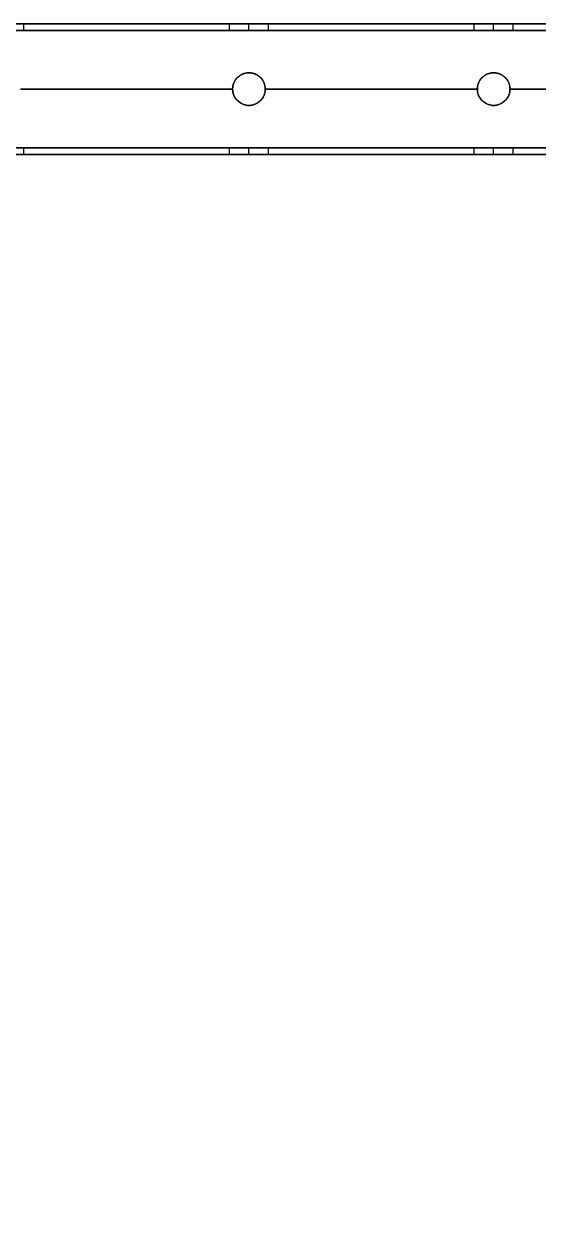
# Model space of a CAD drawing. Header units: millimetres. Extents: x -5956 to -4640, y -5088 to -3772.
# Drawn here: x -5179.6 to -5022, y -4136.9 to -3771.9 of the extents above; entities that cross this region are included whole.
import ezdxf

# ---------------------------------------------------------------- set-up
doc = ezdxf.new("R2010")
doc.units = ezdxf.units.MM
doc.header["$MEASUREMENT"] = 0
doc.layers.add('staal', color=5, linetype='Continuous', true_color=0x0000ff)

msp = doc.modelspace()

# ---------------------------------------------------------------- linework, layer by layer
at = {"layer": 'staal'}
for p, q in [((-5179.61, -3773.89, -404.81), (-5179.61, -3771.89, -404.81)), ((-5116.61, -3773.89, 1641.01), (-5116.61, -3771.89, 1641.01)), ((-5116.61, -3773.89, -404.81), (-5116.61, -3771.89, -404.81)), ((-5110.61, -3773.89, 1647.01), (-5110.61, -3771.89, 1647.01)), ((-5110.61, -3773.89, 1635.01), (-5110.61, -3771.89, 1635.01)), ((-5110.61, -3773.89, -398.81), (-5110.61, -3771.89, -398.81)), ((-5110.61, -3773.89, -410.81), (-5110.61, -3771.89, -410.81)), ((-5104.61, -3773.89, 1641.01), (-5104.61, -3771.89, 1641.01)), ((-5104.61, -3773.89, -404.81), (-5104.61, -3771.89, -404.81)), ((-5041.61, -3773.89, 1641.01), (-5041.61, -3771.89, 1641.01)), ((-5041.61, -3773.89, -404.81), (-5041.61, -3771.89, -404.81)), ((-5035.61, -3773.89, 1647.01), (-5035.61, -3771.89, 1647.01)), ((-5035.61, -3773.89, 1635.01), (-5035.61, -3771.89, 1635.01)), ((-5035.61, -3773.89, -398.81), (-5035.61, -3771.89, -398.81)), ((-5035.61, -3773.89, -410.81), (-5035.61, -3771.89, -410.81)), ((-5029.61, -3773.89, 1641.01), (-5029.61, -3771.89, 1641.01)), ((-5029.61, -3773.89, -404.81), (-5029.61, -3771.89, -404.81)), ((-5110.61, -3786.89, 1659.01), (-5110.61, -3786.89, 1661.01)), ((-5110.61, -3786.89, 1621.01), (-5110.61, -3786.89, 1623.01)), ((-5110.61, -3786.89, -386.81), (-5110.61, -3786.89, -384.81)), ((-5110.61, -3786.89, -424.81), (-5110.61, -3786.89, -422.81)), ((-5035.61, -3786.89, 1659.01), (-5035.61, -3786.89, 1661.01)), ((-5035.61, -3786.89, 1621.01), (-5035.61, -3786.89, 1623.01)), ((-5035.61, -3786.89, -386.81), (-5035.61, -3786.89, -384.81)), ((-5035.61, -3786.89, -424.81), (-5035.61, -3786.89, -422.81)), ((-5115.61, -3791.89, 1659.01), (-5115.61, -3791.89, 1661.01)), ((-5115.61, -3791.89, 1621.01), (-5115.61, -3791.89, 1623.01)), ((-5115.61, -3791.89, -386.81), (-5115.61, -3791.89, -384.81)), ((-5115.61, -3791.89, -424.81), (-5115.61, -3791.89, -422.81)), ((-5105.61, -3791.89, 1659.01), (-5105.61, -3791.89, 1661.01)), ((-5105.61, -3791.89, 1621.01), (-5105.61, -3791.89, 1623.01)), ((-5105.61, -3791.89, -386.81), (-5105.61, -3791.89, -384.81)), ((-5105.61, -3791.89, -424.81), (-5105.61, -3791.89, -422.81)), ((-5040.61, -3791.89, 1659.01), (-5040.61, -3791.89, 1661.01)), ((-5040.61, -3791.89, 1621.01), (-5040.61, -3791.89, 1623.01)), ((-5040.61, -3791.89, -386.81), (-5040.61, -3791.89, -384.81)), ((-5040.61, -3791.89, -424.81), (-5040.61, -3791.89, -422.81)), ((-5030.61, -3791.89, 1659.01), (-5030.61, -3791.89, 1661.01)), ((-5030.61, -3791.89, 1621.01), (-5030.61, -3791.89, 1623.01)), ((-5030.61, -3791.89, -386.81), (-5030.61, -3791.89, -384.81)), ((-5030.61, -3791.89, -424.81), (-5030.61, -3791.89, -422.81)), ((-5110.61, -3796.89, 1621.01), (-5110.61, -3796.89, 1623.01)), ((-5110.61, -3796.89, 1659.01), (-5110.61, -3796.89, 1661.01)), ((-5110.61, -3796.89, -424.81), (-5110.61, -3796.89, -422.81)), ((-5110.61, -3796.89, -386.81), (-5110.61, -3796.89, -384.81)), ((-5035.61, -3796.89, 1621.01), (-5035.61, -3796.89, 1623.01)), ((-5035.61, -3796.89, 1659.01), (-5035.61, -3796.89, 1661.01)), ((-5035.61, -3796.89, -424.81), (-5035.61, -3796.89, -422.81)), ((-5035.61, -3796.89, -386.81), (-5035.61, -3796.89, -384.81)), ((-5179.61, -3811.89, -404.81), (-5179.61, -3809.89, -404.81)), ((-5116.61, -3811.89, 1641.01), (-5116.61, -3809.89, 1641.01)), ((-5116.61, -3811.89, -404.81), (-5116.61, -3809.89, -404.81)), ((-5110.61, -3811.89, 1647.01), (-5110.61, -3809.89, 1647.01)), ((-5110.61, -3811.89, 1635.01), (-5110.61, -3809.89, 1635.01)), ((-5110.61, -3811.89, -398.81), (-5110.61, -3809.89, -398.81)), ((-5110.61, -3811.89, -410.81), (-5110.61, -3809.89, -410.81)), ((-5104.61, -3811.89, 1641.01), (-5104.61, -3809.89, 1641.01)), ((-5104.61, -3811.89, -404.81), (-5104.61, -3809.89, -404.81)), ((-5041.61, -3811.89, 1641.01), (-5041.61, -3809.89, 1641.01)), ((-5041.61, -3811.89, -404.81), (-5041.61, -3809.89, -404.81)), ((-5035.61, -3811.89, 1647.01), (-5035.61, -3809.89, 1647.01)), ((-5035.61, -3811.89, 1635.01), (-5035.61, -3809.89, 1635.01)), ((-5035.61, -3811.89, -398.81), (-5035.61, -3809.89, -398.81)), ((-5035.61, -3811.89, -410.81), (-5035.61, -3809.89, -410.81)), ((-5029.61, -3811.89, 1641.01), (-5029.61, -3809.89, 1641.01)), ((-5029.61, -3811.89, -404.81), (-5029.61, -3809.89, -404.81))]:
    msp.add_line(p, q, dxfattribs=at)
for points in [[(-4640.11, -5087.89), (-5956.11, -5087.89), (-5956.11, -3771.89), (-4640.11, -3771.89)], [(-4680.11, -5047.89), (-5916.11, -5047.89), (-5916.11, -3811.89), (-4680.11, -3811.89)]]:
    msp.add_lwpolyline(points, close=True, dxfattribs=at)
for centre in [(-5110.61, -3791.89, 1621.01), (-5110.61, -3791.89, 1660.01), (-5110.61, -3791.89, 1622.01), (-5110.61, -3791.89, -424.81), (-5110.61, -3791.89, -385.81), (-5110.61, -3791.89, -423.81), (-5035.61, -3791.89, 1621.01), (-5035.61, -3791.89, 1660.01), (-5035.61, -3791.89, 1622.01), (-5035.61, -3791.89, -424.81), (-5035.61, -3791.89, -385.81), (-5035.61, -3791.89, -423.81)]:
    msp.add_circle(centre, 5, dxfattribs=at)
for points in [[(-4640.11, -3771.89, 1621.01), (-5298.11, -3771.89, 1621.01), (-5956.11, -3771.89, 1621.01)], [(-4640.11, -3771.89, 1661.01), (-5298.11, -3771.89, 1661.01), (-5956.11, -3771.89, 1661.01)], [(-5956.11, -3771.89, -424.81), (-5298.11, -3771.89, -424.81), (-4640.11, -3771.89, -424.81)], [(-5956.11, -3771.89, -384.81), (-5298.11, -3771.89, -384.81), (-4640.11, -3771.89, -384.81)], [(-4642.11, -3773.89, 1659.01), (-5298.11, -3773.89, 1659.01), (-5954.11, -3773.89, 1659.01)], [(-4642.11, -3773.89, 1623.01), (-5298.11, -3773.89, 1623.01), (-5954.11, -3773.89, 1623.01)], [(-5954.11, -3773.89, -386.81), (-5298.11, -3773.89, -386.81), (-4642.11, -3773.89, -386.81)], [(-5954.11, -3773.89, -422.81), (-5298.11, -3773.89, -422.81), (-4642.11, -3773.89, -422.81)], [(-5116.61, -3771.89, 1641.01), (-5148.11, -3771.89, 1641.01), (-5179.61, -3771.89, 1641.01)], [(-5179.61, -3771.89, -404.81), (-5148.11, -3771.89, -404.81), (-5116.61, -3771.89, -404.81)], [(-5116.61, -3773.89, 1641.01), (-5148.11, -3773.89, 1641.01), (-5179.61, -3773.89, 1641.01)], [(-5179.61, -3773.89, -404.81), (-5148.11, -3773.89, -404.81), (-5116.61, -3773.89, -404.81)], [(-5041.61, -3771.89, 1641.01), (-5073.11, -3771.89, 1641.01), (-5104.61, -3771.89, 1641.01)], [(-5104.61, -3771.89, -404.81), (-5073.11, -3771.89, -404.81), (-5041.61, -3771.89, -404.81)], [(-5041.61, -3773.89, 1641.01), (-5073.11, -3773.89, 1641.01), (-5104.61, -3773.89, 1641.01)], [(-5104.61, -3773.89, -404.81), (-5073.11, -3773.89, -404.81), (-5041.61, -3773.89, -404.81)], [(-4966.61, -3771.89, 1641.01), (-4998.11, -3771.89, 1641.01), (-5029.61, -3771.89, 1641.01)], [(-5029.61, -3771.89, -404.81), (-4998.11, -3771.89, -404.81), (-4966.61, -3771.89, -404.81)], [(-4966.61, -3773.89, 1641.01), (-4998.11, -3773.89, 1641.01), (-5029.61, -3773.89, 1641.01)], [(-5029.61, -3773.89, -404.81), (-4998.11, -3773.89, -404.81), (-4966.61, -3773.89, -404.81)], [(-5115.61, -3791.89, 1661.01), (-5148.11, -3791.89, 1661.01), (-5180.61, -3791.89, 1661.01)], [(-5115.61, -3791.89, 1659.01), (-5148.11, -3791.89, 1659.01), (-5180.61, -3791.89, 1659.01)], [(-5115.61, -3791.89, 1623.01), (-5148.11, -3791.89, 1623.01), (-5180.61, -3791.89, 1623.01)], [(-5115.61, -3791.89, 1621.01), (-5148.11, -3791.89, 1621.01), (-5180.61, -3791.89, 1621.01)], [(-5180.61, -3791.89, -384.81), (-5148.11, -3791.89, -384.81), (-5115.61, -3791.89, -384.81)], [(-5180.61, -3791.89, -386.81), (-5148.11, -3791.89, -386.81), (-5115.61, -3791.89, -386.81)], [(-5180.61, -3791.89, -422.81), (-5148.11, -3791.89, -422.81), (-5115.61, -3791.89, -422.81)], [(-5180.61, -3791.89, -424.81), (-5148.11, -3791.89, -424.81), (-5115.61, -3791.89, -424.81)], [(-5040.61, -3791.89, 1661.01), (-5073.11, -3791.89, 1661.01), (-5105.61, -3791.89, 1661.01)], [(-5040.61, -3791.89, 1659.01), (-5073.11, -3791.89, 1659.01), (-5105.61, -3791.89, 1659.01)], [(-5040.61, -3791.89, 1623.01), (-5073.11, -3791.89, 1623.01), (-5105.61, -3791.89, 1623.01)], [(-5040.61, -3791.89, 1621.01), (-5073.11, -3791.89, 1621.01), (-5105.61, -3791.89, 1621.01)], [(-5105.61, -3791.89, -384.81), (-5073.11, -3791.89, -384.81), (-5040.61, -3791.89, -384.81)], [(-5105.61, -3791.89, -386.81), (-5073.11, -3791.89, -386.81), (-5040.61, -3791.89, -386.81)], [(-5105.61, -3791.89, -422.81), (-5073.11, -3791.89, -422.81), (-5040.61, -3791.89, -422.81)], [(-5105.61, -3791.89, -424.81), (-5073.11, -3791.89, -424.81), (-5040.61, -3791.89, -424.81)], [(-4965.61, -3791.89, 1661.01), (-4998.11, -3791.89, 1661.01), (-5030.61, -3791.89, 1661.01)], [(-4965.61, -3791.89, 1659.01), (-4998.11, -3791.89, 1659.01), (-5030.61, -3791.89, 1659.01)], [(-4965.61, -3791.89, 1623.01), (-4998.11, -3791.89, 1623.01), (-5030.61, -3791.89, 1623.01)], [(-4965.61, -3791.89, 1621.01), (-4998.11, -3791.89, 1621.01), (-5030.61, -3791.89, 1621.01)], [(-5030.61, -3791.89, -384.81), (-4998.11, -3791.89, -384.81), (-4965.61, -3791.89, -384.81)], [(-5030.61, -3791.89, -386.81), (-4998.11, -3791.89, -386.81), (-4965.61, -3791.89, -386.81)], [(-5030.61, -3791.89, -422.81), (-4998.11, -3791.89, -422.81), (-4965.61, -3791.89, -422.81)], [(-5030.61, -3791.89, -424.81), (-4998.11, -3791.89, -424.81), (-4965.61, -3791.89, -424.81)], [(-4678.11, -3809.89, 1659.01), (-5298.11, -3809.89, 1659.01), (-5918.11, -3809.89, 1659.01)], [(-4678.11, -3809.89, 1623.01), (-5298.11, -3809.89, 1623.01), (-5918.11, -3809.89, 1623.01)], [(-5918.11, -3809.89, -386.81), (-5298.11, -3809.89, -386.81), (-4678.11, -3809.89, -386.81)], [(-5918.11, -3809.89, -422.81), (-5298.11, -3809.89, -422.81), (-4678.11, -3809.89, -422.81)], [(-5116.61, -3809.89, 1641.01), (-5148.11, -3809.89, 1641.01), (-5179.61, -3809.89, 1641.01)], [(-5179.61, -3809.89, -404.81), (-5148.11, -3809.89, -404.81), (-5116.61, -3809.89, -404.81)], [(-5041.61, -3809.89, 1641.01), (-5073.11, -3809.89, 1641.01), (-5104.61, -3809.89, 1641.01)], [(-5104.61, -3809.89, -404.81), (-5073.11, -3809.89, -404.81), (-5041.61, -3809.89, -404.81)], [(-4966.61, -3809.89, 1641.01), (-4998.11, -3809.89, 1641.01), (-5029.61, -3809.89, 1641.01)], [(-5029.61, -3809.89, -404.81), (-4998.11, -3809.89, -404.81), (-4966.61, -3809.89, -404.81)], [(-4680.11, -3811.89, 1621.01), (-5298.11, -3811.89, 1621.01), (-5916.11, -3811.89, 1621.01)], [(-4680.11, -3811.89, 1661.01), (-5298.11, -3811.89, 1661.01), (-5916.11, -3811.89, 1661.01)], [(-5916.11, -3811.89, -424.81), (-5298.11, -3811.89, -424.81), (-4680.11, -3811.89, -424.81)], [(-5916.11, -3811.89, -384.81), (-5298.11, -3811.89, -384.81), (-4680.11, -3811.89, -384.81)], [(-5116.61, -3811.89, 1641.01), (-5148.11, -3811.89, 1641.01), (-5179.61, -3811.89, 1641.01)], [(-5179.61, -3811.89, -404.81), (-5148.11, -3811.89, -404.81), (-5116.61, -3811.89, -404.81)], [(-5041.61, -3811.89, 1641.01), (-5073.11, -3811.89, 1641.01), (-5104.61, -3811.89, 1641.01)], [(-5104.61, -3811.89, -404.81), (-5073.11, -3811.89, -404.81), (-5041.61, -3811.89, -404.81)], [(-4966.61, -3811.89, 1641.01), (-4998.11, -3811.89, 1641.01), (-5029.61, -3811.89, 1641.01)], [(-5029.61, -3811.89, -404.81), (-4998.11, -3811.89, -404.81), (-4966.61, -3811.89, -404.81)]]:
    msp.add_open_spline(points, degree=2, dxfattribs=at)
for points, weights, knots in [([(-5185.61, -3771.89, -398.81), (-5179.61, -3771.89, -398.81), (-5179.61, -3771.89, -404.81), (-5179.61, -3771.89, -410.81), (-5185.61, -3771.89, -410.81), (-5191.61, -3771.89, -410.81), (-5191.61, -3771.89, -404.81), (-5191.61, -3771.89, -398.81), (-5185.61, -3771.89, -398.81)], [1, 0.707106781187, 1, 0.707106781187, 1, 0.707106781187, 1, 0.707106781187, 1], [-31.415927, -31.415927, -31.415927, -23.561945, -23.561945, -15.707963, -15.707963, -7.853982, -7.853982, 0, 0, 0]), ([(-5185.61, -3773.89, -398.81), (-5191.61, -3773.89, -398.81), (-5191.61, -3773.89, -404.81), (-5191.61, -3773.89, -410.81), (-5185.61, -3773.89, -410.81), (-5179.61, -3773.89, -410.81), (-5179.61, -3773.89, -404.81), (-5179.61, -3773.89, -398.81), (-5185.61, -3773.89, -398.81)], [1, 0.707106781187, 1, 0.707106781187, 1, 0.707106781187, 1, 0.707106781187, 1], [0, 0, 0, 7.853982, 7.853982, 15.707963, 15.707963, 23.561945, 23.561945, 31.415927, 31.415927, 31.415927]), ([(-5110.61, -3771.89, 1647.01), (-5116.61, -3771.89, 1647.01), (-5116.61, -3771.89, 1641.01), (-5116.61, -3771.89, 1635.01), (-5110.61, -3771.89, 1635.01), (-5104.61, -3771.89, 1635.01), (-5104.61, -3771.89, 1641.01), (-5104.61, -3771.89, 1647.01), (-5110.61, -3771.89, 1647.01)], [1, 0.707106781187, 1, 0.707106781187, 1, 0.707106781187, 1, 0.707106781187, 1], [-31.415927, -31.415927, -31.415927, -23.561945, -23.561945, -15.707963, -15.707963, -7.853982, -7.853982, 0, 0, 0]), ([(-5110.61, -3771.89, -398.81), (-5104.61, -3771.89, -398.81), (-5104.61, -3771.89, -404.81), (-5104.61, -3771.89, -410.81), (-5110.61, -3771.89, -410.81), (-5116.61, -3771.89, -410.81), (-5116.61, -3771.89, -404.81), (-5116.61, -3771.89, -398.81), (-5110.61, -3771.89, -398.81)], [1, 0.707106781187, 1, 0.707106781187, 1, 0.707106781187, 1, 0.707106781187, 1], [-31.415927, -31.415927, -31.415927, -23.561945, -23.561945, -15.707963, -15.707963, -7.853982, -7.853982, 0, 0, 0]), ([(-5110.61, -3773.89, 1647.01), (-5104.61, -3773.89, 1647.01), (-5104.61, -3773.89, 1641.01), (-5104.61, -3773.89, 1635.01), (-5110.61, -3773.89, 1635.01), (-5116.61, -3773.89, 1635.01), (-5116.61, -3773.89, 1641.01), (-5116.61, -3773.89, 1647.01), (-5110.61, -3773.89, 1647.01)], [1, 0.707106781187, 1, 0.707106781187, 1, 0.707106781187, 1, 0.707106781187, 1], [0, 0, 0, 7.853982, 7.853982, 15.707963, 15.707963, 23.561945, 23.561945, 31.415927, 31.415927, 31.415927]), ([(-5110.61, -3773.89, -398.81), (-5116.61, -3773.89, -398.81), (-5116.61, -3773.89, -404.81), (-5116.61, -3773.89, -410.81), (-5110.61, -3773.89, -410.81), (-5104.61, -3773.89, -410.81), (-5104.61, -3773.89, -404.81), (-5104.61, -3773.89, -398.81), (-5110.61, -3773.89, -398.81)], [1, 0.707106781187, 1, 0.707106781187, 1, 0.707106781187, 1, 0.707106781187, 1], [0, 0, 0, 7.853982, 7.853982, 15.707963, 15.707963, 23.561945, 23.561945, 31.415927, 31.415927, 31.415927]), ([(-5035.61, -3771.89, 1647.01), (-5041.61, -3771.89, 1647.01), (-5041.61, -3771.89, 1641.01), (-5041.61, -3771.89, 1635.01), (-5035.61, -3771.89, 1635.01), (-5029.61, -3771.89, 1635.01), (-5029.61, -3771.89, 1641.01), (-5029.61, -3771.89, 1647.01), (-5035.61, -3771.89, 1647.01)], [1, 0.707106781187, 1, 0.707106781187, 1, 0.707106781187, 1, 0.707106781187, 1], [-31.415927, -31.415927, -31.415927, -23.561945, -23.561945, -15.707963, -15.707963, -7.853982, -7.853982, 0, 0, 0]), ([(-5035.61, -3771.89, -398.81), (-5029.61, -3771.89, -398.81), (-5029.61, -3771.89, -404.81), (-5029.61, -3771.89, -410.81), (-5035.61, -3771.89, -410.81), (-5041.61, -3771.89, -410.81), (-5041.61, -3771.89, -404.81), (-5041.61, -3771.89, -398.81), (-5035.61, -3771.89, -398.81)], [1, 0.707106781187, 1, 0.707106781187, 1, 0.707106781187, 1, 0.707106781187, 1], [-31.415927, -31.415927, -31.415927, -23.561945, -23.561945, -15.707963, -15.707963, -7.853982, -7.853982, 0, 0, 0]), ([(-5035.61, -3773.89, 1647.01), (-5029.61, -3773.89, 1647.01), (-5029.61, -3773.89, 1641.01), (-5029.61, -3773.89, 1635.01), (-5035.61, -3773.89, 1635.01), (-5041.61, -3773.89, 1635.01), (-5041.61, -3773.89, 1641.01), (-5041.61, -3773.89, 1647.01), (-5035.61, -3773.89, 1647.01)], [0.999999860338, 0.707106851018, 1, 0.707106781187, 1, 0.707106781187, 1, 0.707106851018, 0.999999860338], [0, 0, 0, 7.853981, 7.853981, 15.707963, 15.707963, 23.561946, 23.561946, 31.415927, 31.415927, 31.415927]), ([(-5035.61, -3773.89, -398.81), (-5041.61, -3773.89, -398.81), (-5041.61, -3773.89, -404.81), (-5041.61, -3773.89, -410.81), (-5035.61, -3773.89, -410.81), (-5029.61, -3773.89, -410.81), (-5029.61, -3773.89, -404.81), (-5029.61, -3773.89, -398.81), (-5035.61, -3773.89, -398.81)], [0.999999860338, 0.707106851018, 1, 0.707106781187, 1, 0.707106781187, 1, 0.707106851018, 0.999999860338], [0, 0, 0, 7.853981, 7.853981, 15.707963, 15.707963, 23.561946, 23.561946, 31.415927, 31.415927, 31.415927]), ([(-5110.61, -3796.89, 1661.01), (-5115.61, -3796.89, 1661.01), (-5115.61, -3791.89, 1661.01), (-5115.61, -3786.89, 1661.01), (-5110.61, -3786.89, 1661.01), (-5105.61, -3786.89, 1661.01), (-5105.61, -3791.89, 1661.01), (-5105.61, -3796.89, 1661.01), (-5110.61, -3796.89, 1661.01)], [1, 0.707106781187, 1, 0.707106781187, 1, 0.707106781187, 1, 0.707106781187, 1], [-31.415927, -31.415927, -31.415927, -23.561945, -23.561945, -15.707963, -15.707963, -7.853982, -7.853982, 0, 0, 0]), ([(-5110.61, -3796.89, 1659.01), (-5105.61, -3796.89, 1659.01), (-5105.61, -3791.89, 1659.01), (-5105.61, -3786.89, 1659.01), (-5110.61, -3786.89, 1659.01), (-5115.61, -3786.89, 1659.01), (-5115.61, -3791.89, 1659.01), (-5115.61, -3796.89, 1659.01), (-5110.61, -3796.89, 1659.01)], [1, 0.707106781187, 1, 0.707106781187, 1, 0.707106781187, 1, 0.707106781187, 1], [0, 0, 0, 7.853982, 7.853982, 15.707963, 15.707963, 23.561945, 23.561945, 31.415927, 31.415927, 31.415927]), ([(-5110.61, -3796.89, 1623.01), (-5115.61, -3796.89, 1623.01), (-5115.61, -3791.89, 1623.01), (-5115.61, -3786.89, 1623.01), (-5110.61, -3786.89, 1623.01), (-5105.61, -3786.89, 1623.01), (-5105.61, -3791.89, 1623.01), (-5105.61, -3796.89, 1623.01), (-5110.61, -3796.89, 1623.01)], [1, 0.707106781187, 1, 0.707106781187, 1, 0.707106781187, 1, 0.707106781187, 1], [-31.415927, -31.415927, -31.415927, -23.561945, -23.561945, -15.707963, -15.707963, -7.853982, -7.853982, 0, 0, 0]), ([(-5110.61, -3796.89, -384.81), (-5105.61, -3796.89, -384.81), (-5105.61, -3791.89, -384.81), (-5105.61, -3786.89, -384.81), (-5110.61, -3786.89, -384.81), (-5115.61, -3786.89, -384.81), (-5115.61, -3791.89, -384.81), (-5115.61, -3796.89, -384.81), (-5110.61, -3796.89, -384.81)], [1, 0.707106781187, 1, 0.707106781187, 1, 0.707106781187, 1, 0.707106781187, 1], [-31.415927, -31.415927, -31.415927, -23.561945, -23.561945, -15.707963, -15.707963, -7.853982, -7.853982, 0, 0, 0]), ([(-5110.61, -3796.89, -386.81), (-5115.61, -3796.89, -386.81), (-5115.61, -3791.89, -386.81), (-5115.61, -3786.89, -386.81), (-5110.61, -3786.89, -386.81), (-5105.61, -3786.89, -386.81), (-5105.61, -3791.89, -386.81), (-5105.61, -3796.89, -386.81), (-5110.61, -3796.89, -386.81)], [1, 0.707106781187, 1, 0.707106781187, 1, 0.707106781187, 1, 0.707106781187, 1], [0, 0, 0, 7.853982, 7.853982, 15.707963, 15.707963, 23.561945, 23.561945, 31.415927, 31.415927, 31.415927]), ([(-5110.61, -3796.89, -422.81), (-5105.61, -3796.89, -422.81), (-5105.61, -3791.89, -422.81), (-5105.61, -3786.89, -422.81), (-5110.61, -3786.89, -422.81), (-5115.61, -3786.89, -422.81), (-5115.61, -3791.89, -422.81), (-5115.61, -3796.89, -422.81), (-5110.61, -3796.89, -422.81)], [1, 0.707106781187, 1, 0.707106781187, 1, 0.707106781187, 1, 0.707106781187, 1], [-31.415927, -31.415927, -31.415927, -23.561945, -23.561945, -15.707963, -15.707963, -7.853982, -7.853982, 0, 0, 0]), ([(-5035.61, -3796.89, 1661.01), (-5040.61, -3796.89, 1661.01), (-5040.61, -3791.89, 1661.01), (-5040.61, -3786.89, 1661.01), (-5035.61, -3786.89, 1661.01), (-5030.61, -3786.89, 1661.01), (-5030.61, -3791.89, 1661.01), (-5030.61, -3796.89, 1661.01), (-5035.61, -3796.89, 1661.01)], [1, 0.707106781187, 1, 0.707106781187, 1, 0.707106781187, 1, 0.707106781187, 1], [-31.415927, -31.415927, -31.415927, -23.561945, -23.561945, -15.707963, -15.707963, -7.853982, -7.853982, 0, 0, 0]), ([(-5035.61, -3796.89, 1659.01), (-5030.61, -3796.89, 1659.01), (-5030.61, -3791.89, 1659.01), (-5030.61, -3786.89, 1659.01), (-5035.61, -3786.89, 1659.01), (-5040.61, -3786.89, 1659.01), (-5040.61, -3791.89, 1659.01), (-5040.61, -3796.89, 1659.01), (-5035.61, -3796.89, 1659.01)], [1, 0.707106781187, 1, 0.707106781187, 1, 0.707106781187, 1, 0.707106781187, 1], [0, 0, 0, 7.853982, 7.853982, 15.707963, 15.707963, 23.561945, 23.561945, 31.415927, 31.415927, 31.415927]), ([(-5035.61, -3796.89, 1623.01), (-5040.61, -3796.89, 1623.01), (-5040.61, -3791.89, 1623.01), (-5040.61, -3786.89, 1623.01), (-5035.61, -3786.89, 1623.01), (-5030.61, -3786.89, 1623.01), (-5030.61, -3791.89, 1623.01), (-5030.61, -3796.89, 1623.01), (-5035.61, -3796.89, 1623.01)], [1, 0.707106781187, 1, 0.707106781187, 1, 0.707106781187, 1, 0.707106781187, 1], [-31.415927, -31.415927, -31.415927, -23.561945, -23.561945, -15.707963, -15.707963, -7.853982, -7.853982, 0, 0, 0]), ([(-5035.61, -3796.89, -384.81), (-5030.61, -3796.89, -384.81), (-5030.61, -3791.89, -384.81), (-5030.61, -3786.89, -384.81), (-5035.61, -3786.89, -384.81), (-5040.61, -3786.89, -384.81), (-5040.61, -3791.89, -384.81), (-5040.61, -3796.89, -384.81), (-5035.61, -3796.89, -384.81)], [1, 0.707106781187, 1, 0.707106781187, 1, 0.707106781187, 1, 0.707106781187, 1], [-31.415927, -31.415927, -31.415927, -23.561945, -23.561945, -15.707963, -15.707963, -7.853982, -7.853982, 0, 0, 0]), ([(-5035.61, -3796.89, -386.81), (-5040.61, -3796.89, -386.81), (-5040.61, -3791.89, -386.81), (-5040.61, -3786.89, -386.81), (-5035.61, -3786.89, -386.81), (-5030.61, -3786.89, -386.81), (-5030.61, -3791.89, -386.81), (-5030.61, -3796.89, -386.81), (-5035.61, -3796.89, -386.81)], [1, 0.707106781187, 1, 0.707106781187, 1, 0.707106781187, 1, 0.707106781187, 1], [0, 0, 0, 7.853982, 7.853982, 15.707963, 15.707963, 23.561945, 23.561945, 31.415927, 31.415927, 31.415927]), ([(-5035.61, -3796.89, -422.81), (-5030.61, -3796.89, -422.81), (-5030.61, -3791.89, -422.81), (-5030.61, -3786.89, -422.81), (-5035.61, -3786.89, -422.81), (-5040.61, -3786.89, -422.81), (-5040.61, -3791.89, -422.81), (-5040.61, -3796.89, -422.81), (-5035.61, -3796.89, -422.81)], [1, 0.707106781187, 1, 0.707106781187, 1, 0.707106781187, 1, 0.707106781187, 1], [-31.415927, -31.415927, -31.415927, -23.561945, -23.561945, -15.707963, -15.707963, -7.853982, -7.853982, 0, 0, 0]), ([(-5185.61, -3809.89, -398.81), (-5179.61, -3809.89, -398.81), (-5179.61, -3809.89, -404.81), (-5179.61, -3809.89, -410.81), (-5185.61, -3809.89, -410.81), (-5191.61, -3809.89, -410.81), (-5191.61, -3809.89, -404.81), (-5191.61, -3809.89, -398.81), (-5185.61, -3809.89, -398.81)], [1, 0.707106781187, 1, 0.707106781187, 1, 0.707106781187, 1, 0.707106781187, 1], [-31.415927, -31.415927, -31.415927, -23.561945, -23.561945, -15.707963, -15.707963, -7.853982, -7.853982, 0, 0, 0]), ([(-5110.61, -3809.89, 1647.01), (-5116.61, -3809.89, 1647.01), (-5116.61, -3809.89, 1641.01), (-5116.61, -3809.89, 1635.01), (-5110.61, -3809.89, 1635.01), (-5104.61, -3809.89, 1635.01), (-5104.61, -3809.89, 1641.01), (-5104.61, -3809.89, 1647.01), (-5110.61, -3809.89, 1647.01)], [1, 0.707106781187, 1, 0.707106781187, 1, 0.707106781187, 1, 0.707106781187, 1], [-31.415927, -31.415927, -31.415927, -23.561945, -23.561945, -15.707963, -15.707963, -7.853982, -7.853982, 0, 0, 0]), ([(-5110.61, -3809.89, -398.81), (-5104.61, -3809.89, -398.81), (-5104.61, -3809.89, -404.81), (-5104.61, -3809.89, -410.81), (-5110.61, -3809.89, -410.81), (-5116.61, -3809.89, -410.81), (-5116.61, -3809.89, -404.81), (-5116.61, -3809.89, -398.81), (-5110.61, -3809.89, -398.81)], [1, 0.707106781187, 1, 0.707106781187, 1, 0.707106781187, 1, 0.707106781187, 1], [-31.415927, -31.415927, -31.415927, -23.561945, -23.561945, -15.707963, -15.707963, -7.853982, -7.853982, 0, 0, 0]), ([(-5035.61, -3809.89, 1647.01), (-5041.61, -3809.89, 1647.01), (-5041.61, -3809.89, 1641.01), (-5041.61, -3809.89, 1635.01), (-5035.61, -3809.89, 1635.01), (-5029.61, -3809.89, 1635.01), (-5029.61, -3809.89, 1641.01), (-5029.61, -3809.89, 1647.01), (-5035.61, -3809.89, 1647.01)], [1, 0.707106781187, 1, 0.707106781187, 1, 0.707106781187, 1, 0.707106781187, 1], [-31.415927, -31.415927, -31.415927, -23.561945, -23.561945, -15.707963, -15.707963, -7.853982, -7.853982, 0, 0, 0]), ([(-5035.61, -3809.89, -398.81), (-5029.61, -3809.89, -398.81), (-5029.61, -3809.89, -404.81), (-5029.61, -3809.89, -410.81), (-5035.61, -3809.89, -410.81), (-5041.61, -3809.89, -410.81), (-5041.61, -3809.89, -404.81), (-5041.61, -3809.89, -398.81), (-5035.61, -3809.89, -398.81)], [1, 0.707106781187, 1, 0.707106781187, 1, 0.707106781187, 1, 0.707106781187, 1], [-31.415927, -31.415927, -31.415927, -23.561945, -23.561945, -15.707963, -15.707963, -7.853982, -7.853982, 0, 0, 0]), ([(-5185.61, -3811.89, -398.81), (-5191.61, -3811.89, -398.81), (-5191.61, -3811.89, -404.81), (-5191.61, -3811.89, -410.81), (-5185.61, -3811.89, -410.81), (-5179.61, -3811.89, -410.81), (-5179.61, -3811.89, -404.81), (-5179.61, -3811.89, -398.81), (-5185.61, -3811.89, -398.81)], [1, 0.707106781187, 1, 0.707106781187, 1, 0.707106781187, 1, 0.707106781187, 1], [0, 0, 0, 7.853982, 7.853982, 15.707963, 15.707963, 23.561945, 23.561945, 31.415927, 31.415927, 31.415927]), ([(-5110.61, -3811.89, 1647.01), (-5104.61, -3811.89, 1647.01), (-5104.61, -3811.89, 1641.01), (-5104.61, -3811.89, 1635.01), (-5110.61, -3811.89, 1635.01), (-5116.61, -3811.89, 1635.01), (-5116.61, -3811.89, 1641.01), (-5116.61, -3811.89, 1647.01), (-5110.61, -3811.89, 1647.01)], [1, 0.707106781187, 1, 0.707106781187, 1, 0.707106781187, 1, 0.707106781187, 1], [0, 0, 0, 7.853982, 7.853982, 15.707963, 15.707963, 23.561945, 23.561945, 31.415927, 31.415927, 31.415927]), ([(-5110.61, -3811.89, -398.81), (-5116.61, -3811.89, -398.81), (-5116.61, -3811.89, -404.81), (-5116.61, -3811.89, -410.81), (-5110.61, -3811.89, -410.81), (-5104.61, -3811.89, -410.81), (-5104.61, -3811.89, -404.81), (-5104.61, -3811.89, -398.81), (-5110.61, -3811.89, -398.81)], [1, 0.707106781187, 1, 0.707106781187, 1, 0.707106781187, 1, 0.707106781187, 1], [0, 0, 0, 7.853982, 7.853982, 15.707963, 15.707963, 23.561945, 23.561945, 31.415927, 31.415927, 31.415927]), ([(-5035.61, -3811.89, 1647.01), (-5029.61, -3811.89, 1647.01), (-5029.61, -3811.89, 1641.01), (-5029.61, -3811.89, 1635.01), (-5035.61, -3811.89, 1635.01), (-5041.61, -3811.89, 1635.01), (-5041.61, -3811.89, 1641.01), (-5041.61, -3811.89, 1647.01), (-5035.61, -3811.89, 1647.01)], [1, 0.707106781187, 1, 0.707106781187, 1, 0.707106781187, 1, 0.707106781187, 1], [0, 0, 0, 7.853982, 7.853982, 15.707963, 15.707963, 23.561945, 23.561945, 31.415927, 31.415927, 31.415927]), ([(-5035.61, -3811.89, -398.81), (-5041.61, -3811.89, -398.81), (-5041.61, -3811.89, -404.81), (-5041.61, -3811.89, -410.81), (-5035.61, -3811.89, -410.81), (-5029.61, -3811.89, -410.81), (-5029.61, -3811.89, -404.81), (-5029.61, -3811.89, -398.81), (-5035.61, -3811.89, -398.81)], [1, 0.707106781187, 1, 0.707106781187, 1, 0.707106781187, 1, 0.707106781187, 1], [0, 0, 0, 7.853982, 7.853982, 15.707963, 15.707963, 23.561945, 23.561945, 31.415927, 31.415927, 31.415927])]:
    msp.add_rational_spline(points, weights, degree=2, knots=knots, dxfattribs=at)

doc.saveas('drawing.dxf')
